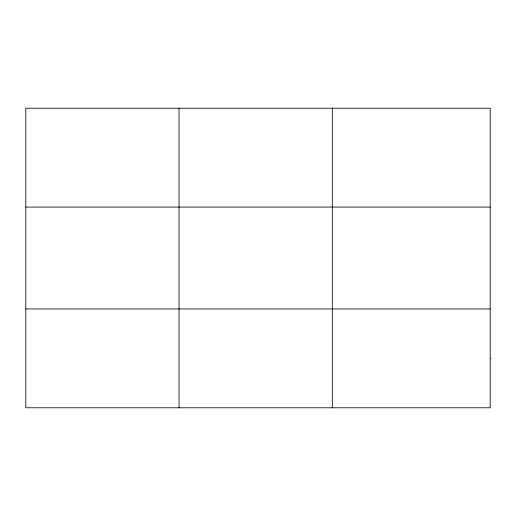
<?xml version="1.0" encoding="UTF-8"?>
<svg xmlns="http://www.w3.org/2000/svg" width="516" height="516" viewBox="0 0 516 516"><rect width="100%" height="100%" fill="white"/><g stroke="black" fill="none" stroke-linecap="round" stroke-linejoin="round"><path stroke-width="0.77" d="M179.052 407.782L179.052 108.218M332.304 407.782L332.304 108.218M25.8 207.077L490.2 207.077M25.8 308.923L490.2 308.923M490.2 358.356L490.2 407.782L25.8 407.782L25.8 108.218L490.2 108.218L490.2 358.356"/></g></svg>
